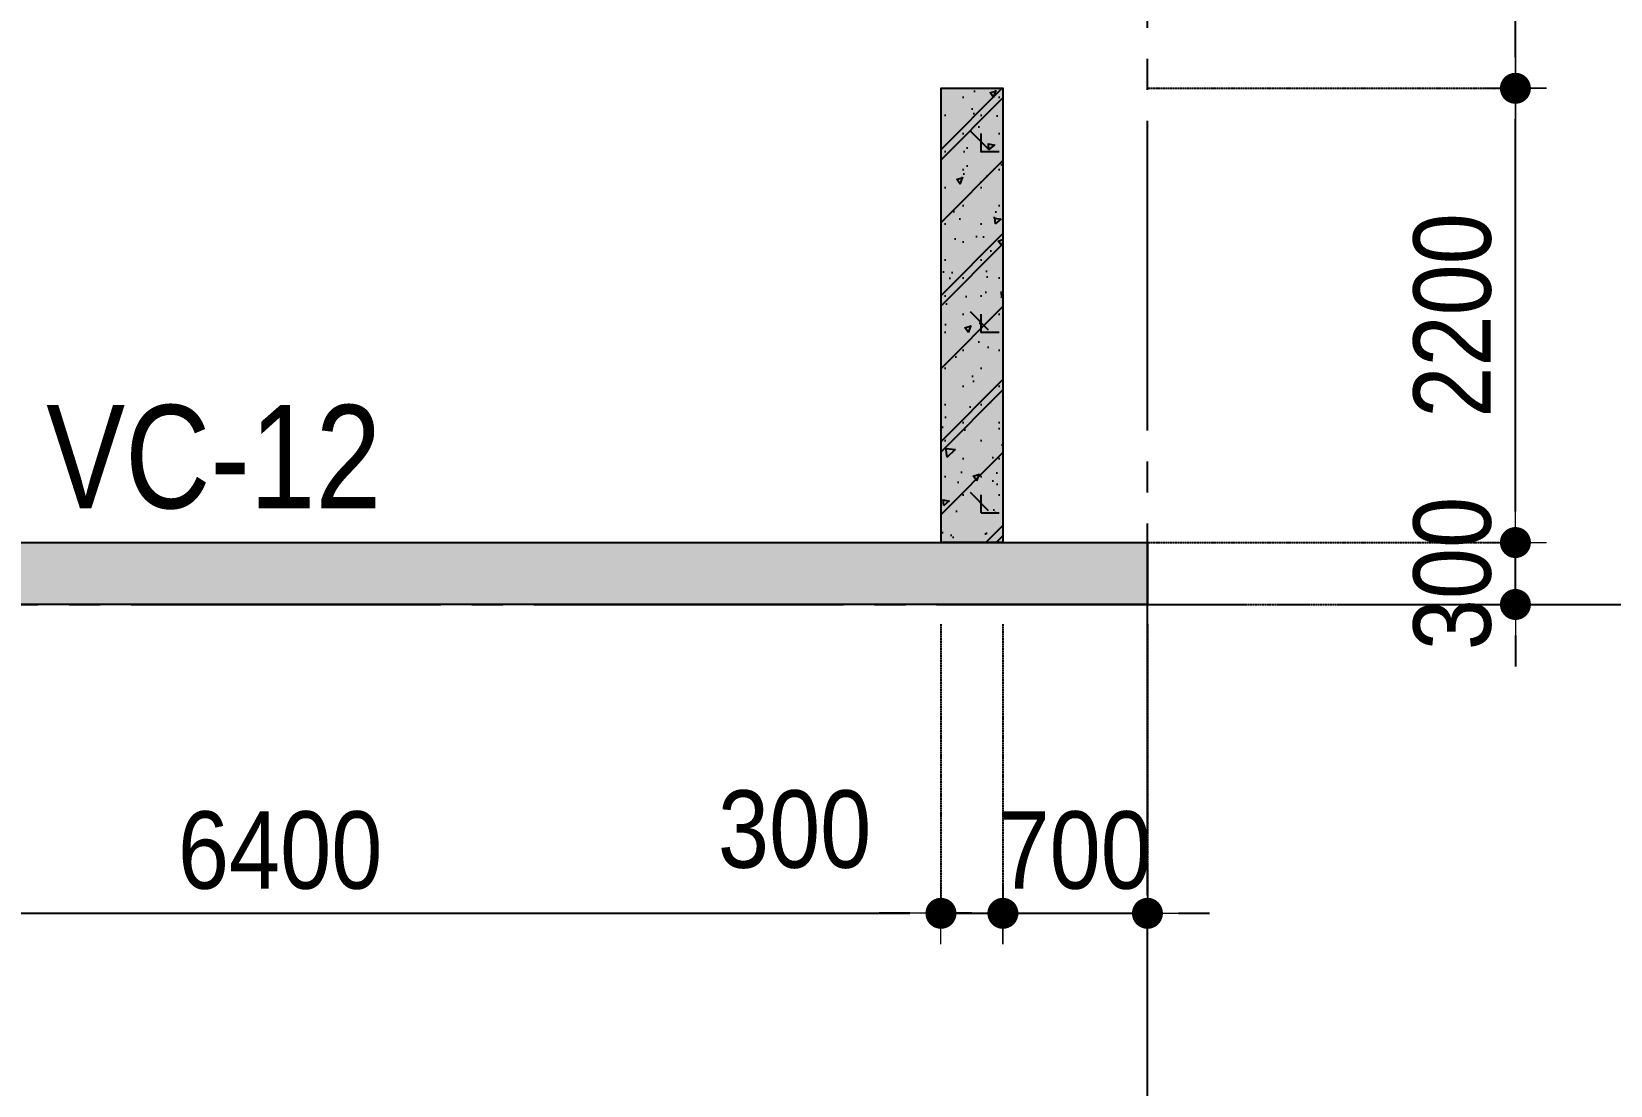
# Model space of a CAD drawing. Header units: millimetres. Extents: x -3973692 to -2843767, y 592734 to 838475.
# Drawn here: x -2866599 to -2858953, y 619902 to 625006 of the extents above; entities that cross this region are included whole.
import ezdxf
from ezdxf.enums import TextEntityAlignment as Align

# ---------------------------------------------------------------- set-up
doc = ezdxf.new("R2010")
doc.units = ezdxf.units.MM
doc.header["$MEASUREMENT"] = 0
doc.header["$PDMODE"] = 3
doc.header["$PDSIZE"] = -20
for name, pattern in [('CHG_XX_Luoi truc-Block C$0$MB_Luoi truc-150-TWC$0$Center101', [13, 10, -1, 1, -1]), ('DIVIDE2', [15.87499999999999, 6.349999999999998, -3.174999999999998, 0, -3.174999999999998, 0, -3.174999999999998]), ('HIDDEN5', [2.8375, 1.25, -1.5875])]:
    doc.linetypes.add(name, pattern=pattern)
doc.layers.get('0').update_dxf_attribs({"lineweight": 9})
doc.layers.get('Defpoints').update_dxf_attribs({"color": 10, "lineweight": 0})
for name, color, linetype, lineweight in [("'S_General_Dim_1", 1, 'Continuous', 18), ("'S_General_Divide_3 Intermediate", 3, 'DIVIDE2', 40), ('CHG_XX_Cot_Block C-T8-15$0$Dim 200', 1, 'Continuous', 5), ('TEXT', 7, 'Continuous', 15)]:
    doc.layers.add(name, color=color, linetype=linetype, lineweight=lineweight)
for name, color, linetype in [('CHG_XX_Cot_Block C-T8-15$0$mb_cot tang 14-17 twc$0$Concrete Hatch', 218, 'Continuous'), ('CHG_XX_Cot_Block C-T8-15$0$mb_cot tang 14-17 twc$0$Concrete Line', 6, 'Continuous'), ('CHG_XX_Cot_Block C-T8-15$0$mb_cot tang 14-17 twc$0$Concrete Solid', 216, 'Continuous'), ('CHG_XX_Luoi truc-Block C$0$MB_Luoi truc-150-TWC$0$Grid', 34, 'Continuous'), ('CHG_XX_Luoi truc-Block C$0$MB_Luoi truc-150-TWC$0$Grid Line', 251, 'CHG_XX_Luoi truc-Block C$0$MB_Luoi truc-150-TWC$0$Center101')]:
    doc.layers.add(name, color=color, linetype=linetype)
doc.styles.add('arial', font='arial.ttf', dxfattribs={"width": 0.85})
doc.styles.add('CHG_XX_Luoi truc-Block C$0$MB_Luoi truc-150-TWC$0$Grid A-F$0$VNI-HelveCB', font='')
doc.styles.add('TTP-HelCon', font='')
doc.styles.get('CHG_XX_Luoi truc-Block C$0$MB_Luoi truc-150-TWC$0$Grid A-F$0$VNI-HelveCB').set_extended_font_data('VNI-Helve-Condense', bold=True)
doc.styles.get('TTP-HelCon').set_extended_font_data('VNI-Helve-Condense')
doc.dimstyles.new('150', dxfattribs={"dimscale": 150, "dimtxt": 2.5, "dimasz": 1, "dimexe": 0, "dimexo": 0, "dimgap": 0.75, "dimtad": 1, "dimdec": 0, "dimzin": 9, "dimdsep": 46, "dimtxsty": 'arial', "dimblk1": 'DIMDOT', "dimblk2": 'DIMDOT', "dimsah": 1, "dimcen": 2, "dimdle": 3, "dimclre": 8, "dimclrt": 2, "dimadec": 0, "dimazin": 0, "dimtfac": 1, "dimtdec": 0, "dimtix": 1, "dimtmove": 2, "dimatfit": 3, "dimldrblk": 'DIMPIJL', "dimfxl": 1, "dimtvp": 1.8, "dimtolj": 1, "dimtzin": 0, "dimarcsym": 0})

# ---------------------------------------------------------------- blocks, each defined once
blk = doc.blocks.new('*U3101')
at = {"layer": 'CHG_XX_Luoi truc-Block C$0$MB_Luoi truc-150-TWC$0$Grid Line'}
blk.add_line((0, 0), (0, 446), dxfattribs=at)
at = {"layer": 'CHG_XX_Luoi truc-Block C$0$MB_Luoi truc-150-TWC$0$Grid', "lineweight": -2, "style": 'CHG_XX_Luoi truc-Block C$0$MB_Luoi truc-150-TWC$0$Grid A-F$0$VNI-HelveCB'}
for tag, p in [('GRIDSUB', (0, 455)), ('GRID', (0, -9))]:
    blk.add_attdef(tag, text='', height=5, dxfattribs=at).set_placement(p, align=Align.MIDDLE)
blk = doc.blocks.new('*U3103')
at = {"layer": 'CHG_XX_Luoi truc-Block C$0$MB_Luoi truc-150-TWC$0$Grid Line'}
blk.add_line((0, 0), (0, 360), dxfattribs=at)
at = {"layer": 'CHG_XX_Luoi truc-Block C$0$MB_Luoi truc-150-TWC$0$Grid', "lineweight": -2, "style": 'CHG_XX_Luoi truc-Block C$0$MB_Luoi truc-150-TWC$0$Grid A-F$0$VNI-HelveCB'}
for tag, p in [('GRIDSUB', (0, 369)), ('GRID', (0, -9))]:
    blk.add_attdef(tag, text='', height=5, dxfattribs=at).set_placement(p, align=Align.MIDDLE)
blk = doc.blocks.new('CHG_XX_Luoi truc-Block C')
at = {"layer": 'CHG_XX_Luoi truc-Block C$0$MB_Luoi truc-150-TWC$0$Grid', "xscale": 150, "yscale": 150, "zscale": 150}
blk.add_blockref('*U3103', (8053693.477890482, 945886.7127233499), dxfattribs=at)
at = {"layer": 'CHG_XX_Luoi truc-Block C$0$MB_Luoi truc-150-TWC$0$Grid', "xscale": -150, "yscale": 150, "zscale": 150, "rotation": 270}
blk.add_blockref('*U3101', (8001971.747213705, 960643.81453865), dxfattribs=at)
blk = doc.blocks.new('*U3199')
at = {"layer": 'CHG_XX_Cot_Block C-T8-15$0$mb_cot tang 14-17 twc$0$Concrete Hatch'}
h = blk.add_hatch(dxfattribs=at)
h.set_pattern_fill('CONCRETE', color=256, scale=50, style=0, pattern_type=2)
h.set_pattern_definition([(45, (1250, -49.99999999999986), (-176.7766952966369, 176.7766952966369), []), (45, (1250, 1.4210854715202e-13), (-353.5533905932737, 353.5533905932738), []), (49.99999999999999, (1250, -49.99999999999986), (358.6300913003767, -31.37606749129755), [37.5, -412.5]), (355, (1250, -49.99999999999986), (-69.3756668065, 376.0960668500059), [30, -330]), (100.4514, (1279.88584, -52.61466999999985), (289.2546908570108, 344.7197710304768), [31.870095, -350.571056]), (46.18420000000001, (1250, 50.00000000000014), (533.6205243128222, -82.75950716450905), [56.25, -618.75]), (96.6356, (1294.4683725, 43.10334650000013), (467.3313527743517, 487.0589354502209), [47.805144, -525.8565]), (351.1842, (1250, 50.00000000000014), (467.3309725668136, 487.0593004626623), [45, -495]), (21, (1300, 25.00000000000014), (298.4535260592309, -201.3094453326694), [37.5, -412.5]), (326.0000000000001, (1300, 25.00000000000014), (121.6576659607909, 362.5750225234265), [30, -330]), (71.4514, (1324.8711165, 8.224197000000146), (420.111314290745, 161.2652483549762), [31.870095, -350.571056]), (37.50000000000001, (1250, -49.99999999999986), (6.079927658645334, 166.4469269156558), [0, -326, 0, -335, 0, -331.25]), (7.499999999999999, (1250, -49.99999999999986), (131.5347687210743, 197.2058559411801), [0, -191, 0, -318.5, 0, -126.25]), (327.5, (1138.5, -49.99999999999986), (266.9112180862045, -11.2774358671899), [0, -125, 0, -390, 0, -517.5]), (317.5, (1088.5, -49.99999999999986), (291.5930846711931, 50.05249116615882), [0, -162.5, 0, -259, 0, -367.5]), (0, (1425, 125.0000000000001), (0, 875), [87.5, -787.5]), (0, (1687.5, 300.0000000000001), (0, 875), [87.5, -787.5]), (0, (1512.5, 650.0000000000001), (0, 875), [87.5, -350, 87.5, -350]), (90, (1425, 125.0000000000001), (-875, 5.35782974626967e-14), [87.5, -787.5]), (90, (1512.5, 650.0000000000001), (-875, 5.35782974626967e-14), [87.5, -787.5]), (90, (1775, 300.0000000000001), (-875, 5.35782974626967e-14), [87.5, -787.5]), (90, (1950, 562.5000000000001), (-875, 5.35782974626967e-14), [87.5, -787.5]), (135, (1512.5, 125.0000000000001), (-875.016357447105, 8.881784197001252e-14), [123.76, -1113.7]), (135, (1600, 650.0000000000001), (-875.016357447105, 8.881784197001252e-14), [123.76, -1113.7]), (45, (1687.5, 300.0000000000001), (8.881784197001252e-14, 875.016357447105), [123.76, -247.485, 123.76, -742.455]), (0, (1075, -49.99999999999986), (87.5, 87.5), [-175, 0])])
h.paths.add_polyline_path([(-450, 150), (-450, -149.9999999999999), (1750, -150), (1750, 150)])
at = {"layer": 'CHG_XX_Cot_Block C-T8-15$0$mb_cot tang 14-17 twc$0$Concrete Solid'}
blk.add_hatch(color=256, dxfattribs=at).paths.add_polyline_path([(-450, 150), (-450, -149.9999999999999), (1750, -150), (1750, 150)])
at = {"layer": 'CHG_XX_Cot_Block C-T8-15$0$mb_cot tang 14-17 twc$0$Concrete Line'}
blk.add_lwpolyline([(-450, 150), (-450, -149.9999999999999), (1750, -150), (1750, 150)], close=True, dxfattribs=at)
blk = doc.blocks.new('*U3200')
at = {"layer": 'CHG_XX_Cot_Block C-T8-15$0$mb_cot tang 14-17 twc$0$Concrete Hatch'}
h = blk.add_hatch(dxfattribs=at)
h.set_pattern_fill('CONCRETE', color=256, scale=50, style=0, pattern_type=2)
h.set_pattern_definition([(45, (-250, 7050), (-176.7766952966369, 176.7766952966369), []), (45, (-250, 7100), (-353.5533905932737, 353.5533905932738), []), (49.99999999999999, (-250, 7050), (358.6300913003767, -31.37606749129755), [37.5, -412.5]), (355, (-250, 7050), (-69.3756668065, 376.0960668500059), [30, -330]), (100.4514, (-220.11416, 7047.38533), (289.2546908570108, 344.7197710304768), [31.870095, -350.571056]), (46.18420000000001, (-250, 7150), (533.6205243128222, -82.75950716450905), [56.25, -618.75]), (96.6356, (-205.5316275, 7143.1033465), (467.3313527743517, 487.0589354502209), [47.805144, -525.8565]), (351.1842, (-250, 7150), (467.3309725668136, 487.0593004626623), [45, -495]), (21, (-200, 7125), (298.4535260592309, -201.3094453326694), [37.5, -412.5]), (326.0000000000001, (-200, 7125), (121.6576659607909, 362.5750225234265), [30, -330]), (71.4514, (-175.1288835, 7108.224197), (420.111314290745, 161.2652483549762), [31.870095, -350.571056]), (37.50000000000001, (-250, 7050), (6.079927658645334, 166.4469269156558), [0, -326, 0, -335, 0, -331.25]), (7.499999999999999, (-250, 7050), (131.5347687210743, 197.2058559411801), [0, -191, 0, -318.5, 0, -126.25]), (327.5, (-361.5, 7050), (266.9112180862045, -11.2774358671899), [0, -125, 0, -390, 0, -517.5]), (317.5, (-411.5, 7050), (291.5930846711931, 50.05249116615882), [0, -162.5, 0, -259, 0, -367.5]), (0, (-75, 7225), (0, 875), [87.5, -787.5]), (0, (187.5, 7400), (0, 875), [87.5, -787.5]), (0, (12.5, 7750), (0, 875), [87.5, -350, 87.5, -350]), (90, (-75, 7225), (-875, 5.35782974626967e-14), [87.5, -787.5]), (90, (12.5, 7750), (-875, 5.35782974626967e-14), [87.5, -787.5]), (90, (275, 7400), (-875, 5.35782974626967e-14), [87.5, -787.5]), (90, (450, 7662.5), (-875, 5.35782974626967e-14), [87.5, -787.5]), (135, (12.5, 7225), (-875.016357447105, 8.881784197001252e-14), [123.76, -1113.7]), (135, (100, 7750), (-875.016357447105, 8.881784197001252e-14), [123.76, -1113.7]), (45, (187.5, 7400), (8.881784197001252e-14, 875.016357447105), [123.76, -247.485, 123.76, -742.455]), (0, (-425, 7050), (87.5, 87.5), [-175, 0])])
h.paths.add_polyline_path([(-250, 7250), (-250, -149.9999999999999), (50.0000000001146, -150), (50.0000000001146, 7250)])
at = {"layer": 'CHG_XX_Cot_Block C-T8-15$0$mb_cot tang 14-17 twc$0$Concrete Solid'}
blk.add_hatch(color=256, dxfattribs=at).paths.add_polyline_path([(-250, 7250), (-250, -149.9999999999999), (50.0000000001146, -150), (50.0000000001146, 7250)])
at = {"layer": 'CHG_XX_Cot_Block C-T8-15$0$mb_cot tang 14-17 twc$0$Concrete Line'}
blk.add_lwpolyline([(-250, 7250), (-250, -149.9999999999999), (50.0000000001146, -150), (50.0000000001146, 7250)], close=True, dxfattribs=at)
blk = doc.blocks.new('CHG_XX_Cot_Block C-T8-15')
at = {"layer": 'CHG_XX_Cot_Block C-T8-15$0$Dim 200'}
blk.add_blockref('CHG_XX_Luoi truc-Block C', (0, 0), dxfattribs=at)
at = {"layer": 'CHG_XX_Cot_Block C-T8-15$0$mb_cot tang 14-17 twc$0$Concrete Line', "xscale": -1, "rotation": 270}
for name, p in [('*U3199', (8052843.720709917, 961393.81453865)), ('*U3200', (8046443.720709917, 960893.81453865))]:
    blk.add_blockref(name, p, dxfattribs=at)
blk = doc.blocks.new('DIMDOT')
for p, q in [((0, -1), (0, 1)), ((1, 0), (-1, 0))]:
    blk.add_line(p, q)
at = {"const_width": 0.5}
blk.add_lwpolyline([(-0.25, 0, 1), (0.25, 0, 1)], format="xyb", close=True, dxfattribs=at)
blk = doc.blocks.new('*D1960')
at = {"layer": "'S_General_Dim_1", "color": 8, "linetype": 'HIDDEN5', "lineweight": -2, "transparency": 16777216}
for p, q in [((-2868595.198556936, 622135.3078164051), (-2868595.198556936, 620735.3078164051)), ((-2862195.198556936, 622135.3078164051), (-2862195.198556936, 620735.3078164051))]:
    blk.add_line(p, q, dxfattribs=at)
at = {"layer": "'S_General_Dim_1", "color": 0, "lineweight": -2, "transparency": 16777216}
blk.add_line((-2868445.198556936, 620735.3078164051), (-2862345.198556936, 620735.3078164051), dxfattribs=at)
at = {"layer": 'Defpoints', "color": 0, "transparency": 16777216}
for p in [(-2868595.198556936, 622135.3078164051), (-2862195.198556936, 622135.3078164051), (-2862195.198556936, 620735.3078164051)]:
    blk.add_point(p, dxfattribs=at)
at = {"layer": "'S_General_Dim_1", "color": 0, "lineweight": -2, "transparency": 16777216, "xscale": 150, "yscale": 150, "zscale": 150, "rotation": 180}
blk.add_blockref('DIMDOT', (-2868595.198556936, 620735.3078164051), dxfattribs=at)
at = {"layer": "'S_General_Dim_1", "color": 0, "lineweight": -2, "transparency": 16777216, "xscale": 150, "yscale": 150, "zscale": 150}
blk.add_blockref('DIMDOT', (-2862195.198556936, 620735.3078164051), dxfattribs=at)
at = {"layer": "'S_General_Dim_1", "color": 2, "transparency": 16777216, "insert": (-2865395.198556936, 621039.2726868007), "char_height": 375, "attachment_point": 5, "style": 'arial'}
blk.add_mtext('\\A1;6400', dxfattribs=at)
blk = doc.blocks.new('DIMPIJL')
at = {"linetype": 'ByBlock'}
blk.add_solid([(-2.5, 0.4166666666666686), (-2.5, -0.4166666666666686), (0, 0)], dxfattribs=at)
blk = doc.blocks.new('*D1961')
at = {"layer": "'S_General_Dim_1", "color": 8, "linetype": 'HIDDEN5', "lineweight": -2, "transparency": 16777216}
for p, q in [((-2862195.198556936, 622135.3078164051), (-2862195.198556936, 620735.3078164051)), ((-2861895.198556936, 622135.3078164051), (-2861895.198556936, 620735.3078164051))]:
    blk.add_line(p, q, dxfattribs=at)
at = {"layer": "'S_General_Dim_1", "color": 0, "lineweight": -2, "transparency": 16777216}
for p, q in [((-2862345.198556936, 620735.3078164051), (-2862495.198556936, 620735.3078164051)), ((-2862195.198556936, 620735.3078164051), (-2861895.198556936, 620735.3078164051)), ((-2861745.198556936, 620735.3078164051), (-2861595.198556936, 620735.3078164051))]:
    blk.add_line(p, q, dxfattribs=at)
at = {"layer": 'Defpoints', "color": 0, "transparency": 16777216}
for p in [(-2862195.198556936, 622135.3078164051), (-2861895.198556936, 622135.3078164051), (-2861895.198556936, 620735.3078164051)]:
    blk.add_point(p, dxfattribs=at)
at = {"layer": "'S_General_Dim_1", "color": 0, "lineweight": -2, "transparency": 16777216, "xscale": 150, "yscale": 150, "zscale": 150}
blk.add_blockref('DIMDOT', (-2862195.198556936, 620735.3078164051), dxfattribs=at)
at = {"layer": "'S_General_Dim_1", "color": 0, "lineweight": -2, "transparency": 16777216, "xscale": 150, "yscale": 150, "zscale": 150, "rotation": 180}
blk.add_blockref('DIMDOT', (-2861895.198556936, 620735.3078164051), dxfattribs=at)
at = {"layer": "'S_General_Dim_1", "color": 2, "transparency": 16777216, "insert": (-2862903.882694007, 621140.7648423259), "char_height": 375, "attachment_point": 5, "style": 'arial'}
blk.add_mtext('\\A1;300', dxfattribs=at)
blk = doc.blocks.new('*D1962')
at = {"layer": "'S_General_Dim_1", "color": 8, "linetype": 'HIDDEN5', "lineweight": -2, "transparency": 16777216}
for p, q in [((-2861895.198556936, 622135.3078164051), (-2861895.198556936, 620735.3078164051)), ((-2861195.198556936, 622135.3078164051), (-2861195.198556936, 620735.3078164051))]:
    blk.add_line(p, q, dxfattribs=at)
at = {"layer": "'S_General_Dim_1", "color": 0, "lineweight": -2, "transparency": 16777216}
for p, q in [((-2862045.198556936, 620735.3078164051), (-2862195.198556936, 620735.3078164051)), ((-2861895.198556936, 620735.3078164051), (-2861195.198556936, 620735.3078164051)), ((-2861045.198556936, 620735.3078164051), (-2860895.198556936, 620735.3078164051))]:
    blk.add_line(p, q, dxfattribs=at)
at = {"layer": 'Defpoints', "color": 0, "transparency": 16777216}
for p in [(-2861895.198556936, 622135.3078164051), (-2861195.198556936, 622135.3078164051), (-2861195.198556936, 620735.3078164051)]:
    blk.add_point(p, dxfattribs=at)
at = {"layer": "'S_General_Dim_1", "color": 0, "lineweight": -2, "transparency": 16777216, "xscale": 150, "yscale": 150, "zscale": 150}
blk.add_blockref('DIMDOT', (-2861895.198556936, 620735.3078164051), dxfattribs=at)
at = {"layer": "'S_General_Dim_1", "color": 0, "lineweight": -2, "transparency": 16777216, "xscale": 150, "yscale": 150, "zscale": 150, "rotation": 180}
blk.add_blockref('DIMDOT', (-2861195.198556936, 620735.3078164051), dxfattribs=at)
at = {"layer": "'S_General_Dim_1", "color": 2, "transparency": 16777216, "insert": (-2861545.198556936, 621039.2726868007), "char_height": 375, "attachment_point": 5, "style": 'arial'}
blk.add_mtext('\\A1;700', dxfattribs=at)
blk = doc.blocks.new('*D1963')
at = {"layer": "'S_General_Dim_1", "color": 0, "lineweight": -2, "transparency": 16777216}
for p, q in [((-2859413.286510583, 622681.0114495866), (-2859413.286510583, 622831.0114495866)), ((-2859413.286510583, 622231.0114495864), (-2859413.286510583, 622531.0114495866)), ((-2859413.286510583, 622081.0114495864), (-2859413.286510583, 621931.0114495864))]:
    blk.add_line(p, q, dxfattribs=at)
at = {"layer": "'S_General_Dim_1", "color": 8, "linetype": 'HIDDEN5', "lineweight": -2, "transparency": 16777216}
for p, q in [((-2861195.198556937, 622531.0114495866), (-2859413.286510583, 622531.0114495866)), ((-2861195.198556937, 622231.0114495864), (-2859413.286510583, 622231.0114495864))]:
    blk.add_line(p, q, dxfattribs=at)
at = {"layer": 'Defpoints', "color": 0, "transparency": 16777216}
for p in [(-2861195.198556937, 622531.0114495866), (-2859413.286510583, 622531.0114495866), (-2861195.198556937, 622231.0114495864)]:
    blk.add_point(p, dxfattribs=at)
at = {"layer": "'S_General_Dim_1", "color": 0, "lineweight": -2, "transparency": 16777216, "xscale": 150, "yscale": 150, "zscale": 150}
for p, rotation in [((-2859413.286510583, 622531.0114495866), 270), ((-2859413.286510583, 622231.0114495864), 90)]:
    blk.add_blockref('DIMDOT', p, dxfattribs=dict(at, rotation=rotation))
at = {"layer": "'S_General_Dim_1", "color": 2, "transparency": 16777216, "insert": (-2859717.379280023, 622381.0114495872), "char_height": 375, "attachment_point": 5, "rotation": 90, "style": 'arial'}
blk.add_mtext('\\A1;300', dxfattribs=at)
blk = doc.blocks.new('*D1964')
at = {"layer": "'S_General_Dim_1", "color": 8, "linetype": 'HIDDEN5', "lineweight": -2, "transparency": 16777216}
for p, q in [((-2861195.198556937, 624731.0114495865), (-2859413.286510585, 624731.0114495865)), ((-2861195.198556937, 622531.0114495866), (-2859413.286510585, 622531.0114495866))]:
    blk.add_line(p, q, dxfattribs=at)
at = {"layer": "'S_General_Dim_1", "color": 0, "lineweight": -2, "transparency": 16777216}
blk.add_line((-2859413.286510585, 622681.0114495866), (-2859413.286510585, 624581.0114495865), dxfattribs=at)
at = {"layer": 'Defpoints', "color": 0, "transparency": 16777216}
for p in [(-2861195.198556937, 624731.0114495865), (-2859413.286510585, 624731.0114495865), (-2861195.198556937, 622531.0114495866)]:
    blk.add_point(p, dxfattribs=at)
at = {"layer": "'S_General_Dim_1", "color": 0, "lineweight": -2, "transparency": 16777216, "xscale": 150, "yscale": 150, "zscale": 150}
for p, rotation in [((-2859413.286510585, 624731.0114495865), 90), ((-2859413.286510585, 622531.0114495866), 270)]:
    blk.add_blockref('DIMDOT', p, dxfattribs=dict(at, rotation=rotation))
at = {"layer": "'S_General_Dim_1", "color": 2, "transparency": 16777216, "insert": (-2859717.25138098, 623631.0114495873), "char_height": 375, "attachment_point": 5, "rotation": 90, "style": 'arial'}
blk.add_mtext('\\A1;2200', dxfattribs=at)
blk = doc.blocks.new('*D1965')
at = {"layer": "'S_General_Dim_1", "color": 8, "linetype": 'HIDDEN5', "lineweight": -2, "transparency": 16777216}
for p, q in [((-2861195.198556937, 627131.0114495863), (-2859413.286510587, 627131.0114495863)), ((-2861195.198556937, 624731.0114495865), (-2859413.286510587, 624731.0114495865))]:
    blk.add_line(p, q, dxfattribs=at)
at = {"layer": "'S_General_Dim_1", "color": 0, "lineweight": -2, "transparency": 16777216}
blk.add_line((-2859413.286510587, 624881.0114495865), (-2859413.286510587, 626981.0114495863), dxfattribs=at)
at = {"layer": 'Defpoints', "color": 0, "transparency": 16777216}
for p in [(-2861195.198556937, 627131.0114495863), (-2859413.286510587, 627131.0114495863), (-2861195.198556937, 624731.0114495865)]:
    blk.add_point(p, dxfattribs=at)
at = {"layer": "'S_General_Dim_1", "color": 0, "lineweight": -2, "transparency": 16777216, "xscale": 150, "yscale": 150, "zscale": 150}
for p, rotation in [((-2859413.286510587, 627131.0114495863), 90), ((-2859413.286510587, 624731.0114495865), 270)]:
    blk.add_blockref('DIMDOT', p, dxfattribs=dict(at, rotation=rotation))
at = {"layer": "'S_General_Dim_1", "color": 2, "transparency": 16777216, "insert": (-2859717.251380982, 625931.0114495871), "char_height": 375, "attachment_point": 5, "rotation": 90, "style": 'arial'}
blk.add_mtext('\\A1;2400', dxfattribs=at)
blk = doc.blocks.new('c')
at = {"layer": 'TEXT', "color": 3, "style": 'TTP-HelCon'}
blk.add_text('VC-12', height=500, dxfattribs=at).set_placement((-17582.83818712318, 12716.15431539784))

msp = doc.modelspace()

# ---------------------------------------------------------------- block references
at = {"layer": "'S_General_Divide_3 Intermediate"}
msp.add_blockref('CHG_XX_Cot_Block C-T8-15', (-10914888.67644742, -338412.8030890638), dxfattribs=at)
at = {"layer": 'TEXT'}
msp.add_blockref('c', (-2848945.198556816, 609981.0114495861), dxfattribs=at)

# ---------------------------------------------------------------- dimensions: what is measured, and where the dimension line sits
at = {"layer": "'S_General_Dim_1"}
for base, p1, p2, picture, middle in [((-2859413.286510587, 627131.0114495863), (-2861195.198556936, 624731.0114495863), (-2861195.198556936, 627131.011449586), '*D1965', (-2859717.251380982, 625931.0114495871)), ((-2859413.286510585, 624731.0114495865), (-2861195.198556936, 622531.0114495864), (-2861195.198556936, 624731.0114495863), '*D1964', (-2859717.25138098, 623631.0114495873)), ((-2859413.286510583, 622531.0114495866), (-2861195.198556936, 622231.0114495861), (-2861195.198556936, 622531.0114495864), '*D1963', (-2859717.379280023, 622381.0114495872))]:
    dim = msp.add_linear_dim(base=base, p1=p1, p2=p2, angle=90, dimstyle='150', dxfattribs=at)
    dim.commit()
    dim.dimension.update_dxf_attribs({"geometry": picture, "text_midpoint": middle})
for base, p1, p2, picture, middle in [((-2862195.198556936, 620735.3078164051), (-2868595.198556936, 622135.3078164051), (-2862195.198556936, 622135.3078164051), '*D1960', (-2865395.198556936, 621039.2726868007)), ((-2861195.198556936, 620735.3078164051), (-2861895.198556936, 622135.3078164051), (-2861195.198556936, 622135.3078164051), '*D1962', (-2861545.198556936, 621039.2726868007))]:
    dim = msp.add_linear_dim(base=base, p1=p1, p2=p2, dimstyle='150', dxfattribs=at)
    dim.commit()
    dim.dimension.update_dxf_attribs({"geometry": picture, "text_midpoint": middle})
dim = msp.add_linear_dim(base=(-2861895.198556936, 620735.3078164051), p1=(-2862195.198556936, 622135.3078164051), p2=(-2861895.198556936, 622135.3078164051), dimstyle='150', dxfattribs=at)
dim.commit()
dim.dimension.update_dxf_attribs({"geometry": '*D1961', "text_midpoint": (-2862903.882694007, 621140.7648423259), "dimtype": 160})

doc.saveas('drawing.dxf')
